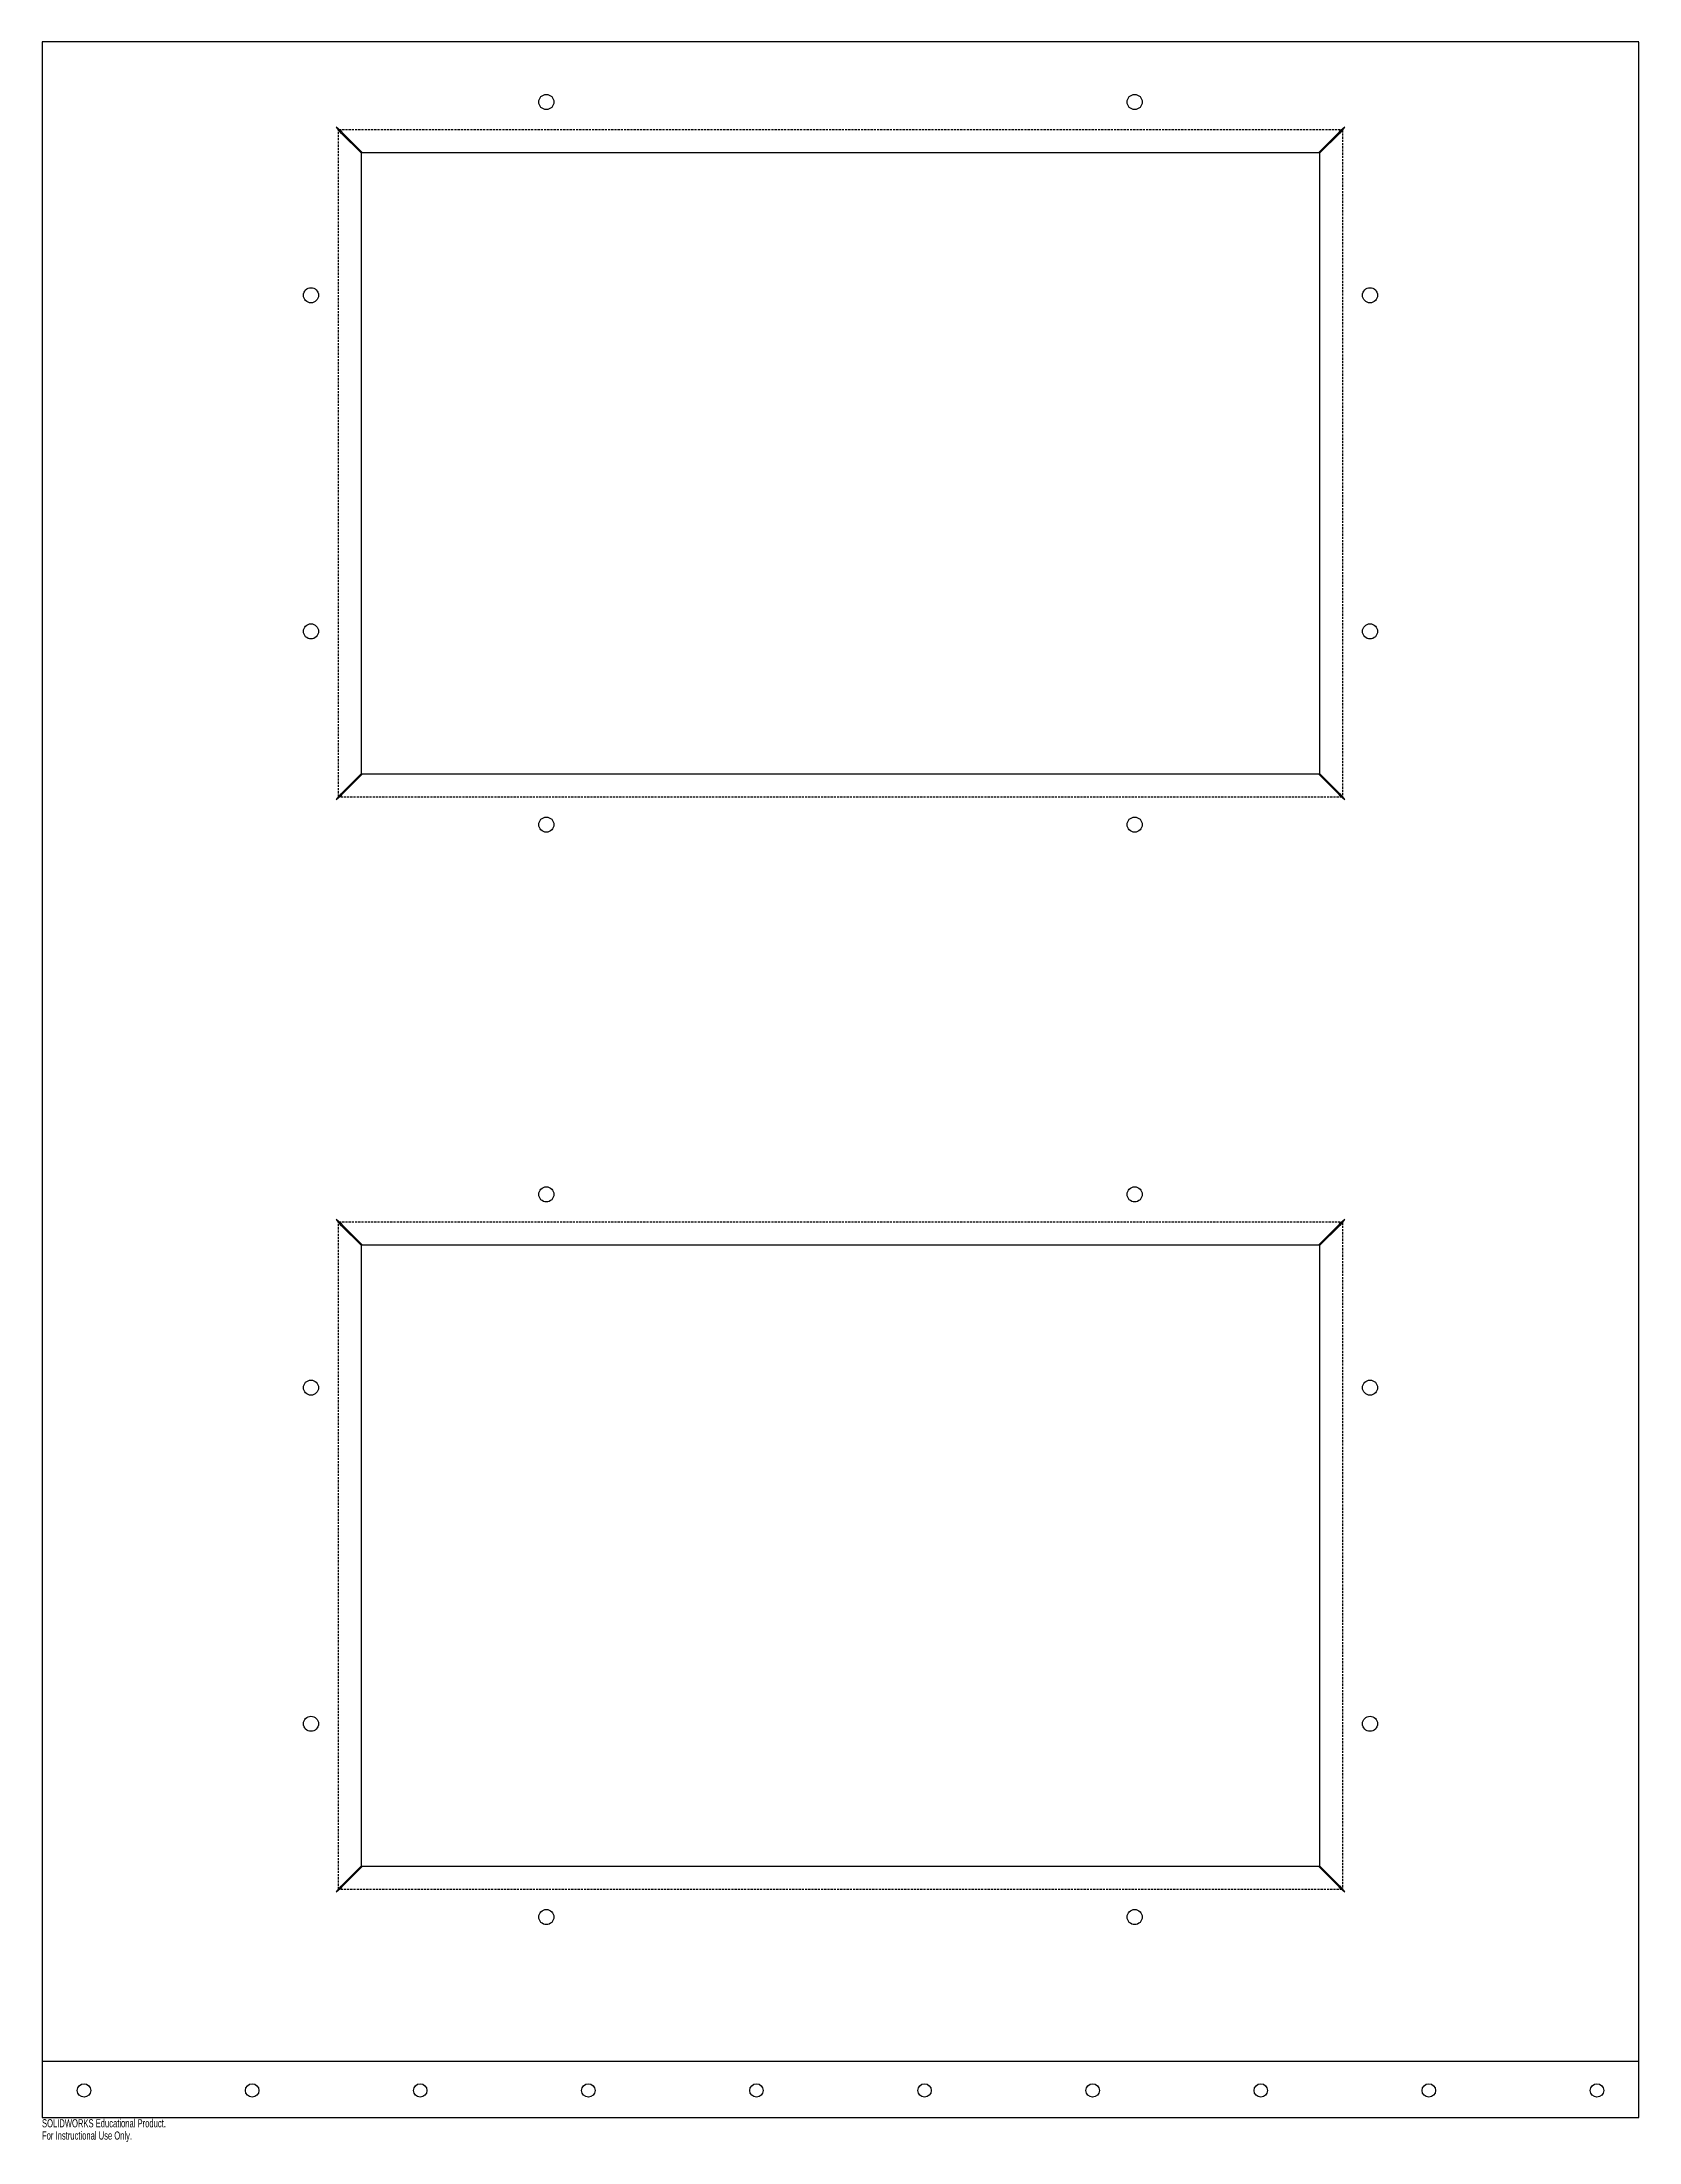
# Model space of a CAD drawing. Header units: millimetres. Extents: x 0 to 950, y -1250 to 0.
import ezdxf

# ---------------------------------------------------------------- set-up
doc = ezdxf.new("R2010")
doc.units = ezdxf.units.MM
doc.linetypes.add('HIDDEN', pattern=[1.905, 1.27, -0.635])
doc.styles.add('SLDTEXTSTYLE0', font='TXT', dxfattribs={"width": 0.7})

msp = doc.modelspace()

# ---------------------------------------------------------------- linework, layer by layer
at = {"color": 7, "linetype": 'Continuous', "lineweight": 25}
for p, q in [((950, 0), (0, 0)), ((0, 0), (0, -1235)), ((950, -1235), (950, 0)), ((178.4, -53.5), (175, -50.7)), ((175, -50.7), (177.7, -54.2)), ((177.7, -54.2), (178, -54.2)), ((190, -66.2), (178, -54.2)), ((178.4, -53.5), (178.4, -53.7)), ((178.4, -53.7), (190.4, -65.7)), ((759.6, -65.7), (771.6, -53.7)), ((772, -54.2), (760, -66.2)), ((775, -50.7), (771.6, -53.5)), ((771.6, -53.5), (771.6, -53.7)), ((772.3, -54.2), (772, -54.2)), ((772.3, -54.2), (775, -50.7)), ((190, -435.3), (190, -66.2)), ((190.4, -65.7), (759.6, -65.7)), ((760, -66.2), (760, -435.3)), ((178, -447.3), (190, -435.3)), ((190.4, -435.7), (178.4, -447.7)), ((759.6, -435.7), (190.4, -435.7)), ((771.6, -447.7), (759.6, -435.7)), ((760, -435.3), (772, -447.3)), ((177.7, -447.3), (175, -450.7)), ((175, -450.7), (178.4, -448)), ((177.7, -447.3), (178, -447.3)), ((178.4, -448), (178.4, -447.7)), ((771.6, -448), (771.6, -447.7)), ((771.6, -448), (775, -450.7)), ((772.3, -447.3), (772, -447.3)), ((775, -450.7), (772.3, -447.3)), ((178.4, -703.5), (175, -700.7)), ((175, -700.7), (177.7, -704.2)), ((177.7, -704.2), (178, -704.2)), ((190, -716.2), (178, -704.2)), ((178.4, -703.5), (178.4, -703.7)), ((178.4, -703.7), (190.4, -715.7)), ((759.6, -715.7), (771.6, -703.7)), ((772, -704.2), (760, -716.2)), ((775, -700.7), (771.6, -703.5)), ((771.6, -703.5), (771.6, -703.7)), ((772.3, -704.2), (772, -704.2)), ((772.3, -704.2), (775, -700.7)), ((190, -1085.3), (190, -716.2)), ((190.4, -715.7), (759.6, -715.7)), ((760, -716.2), (760, -1085.3)), ((178, -1097.3), (190, -1085.3)), ((190.4, -1085.7), (178.4, -1097.7)), ((759.6, -1085.7), (190.4, -1085.7)), ((771.6, -1097.7), (759.6, -1085.7)), ((760, -1085.3), (772, -1097.3)), ((177.7, -1097.3), (175, -1100.7)), ((175, -1100.7), (178.4, -1098)), ((177.7, -1097.3), (178, -1097.3)), ((178.4, -1098), (178.4, -1097.7)), ((771.6, -1098), (771.6, -1097.7)), ((771.6, -1098), (775, -1100.7)), ((772.3, -1097.3), (772, -1097.3)), ((775, -1100.7), (772.3, -1097.3)), ((0, -1235), (950, -1235))]:
    msp.add_line(p, q, dxfattribs=at)
at = {"color": 7, "linetype": 'HIDDEN'}
for p, q in [((176.4, -449), (176.4, -52.5)), ((176.7, -52.1), (773.3, -52.1)), ((773.6, -52.5), (773.6, -449)), ((773.3, -449.4), (176.7, -449.4)), ((176.4, -1099), (176.4, -702.5)), ((176.7, -702.1), (773.3, -702.1)), ((773.6, -702.5), (773.6, -1099)), ((773.3, -1099.4), (176.7, -1099.4))]:
    msp.add_line(p, q, dxfattribs=at)
at = {"color": 7, "linetype": 'Continuous'}
msp.add_line((0, -1201.4), (950, -1201.4), dxfattribs=at)
at = {"color": 7, "linetype": 'Continuous', "lineweight": 25}
for centre, radius in [((300, -35.7), 4.5), ((650, -35.7), 4.5), ((160, -150.7), 4.5), ((790, -150.7), 4.5), ((160, -350.7), 4.5), ((790, -350.7), 4.5), ((300, -465.7), 4.5), ((650, -465.7), 4.5), ((300, -685.7), 4.5), ((650, -685.7), 4.5), ((160, -800.7), 4.5), ((790, -800.7), 4.5), ((160, -1000.7), 4.5), ((790, -1000.7), 4.5), ((300, -1115.7), 4.5), ((650, -1115.7), 4.5), ((25, -1218.9), 4), ((125, -1218.9), 4), ((225, -1218.9), 4), ((325, -1218.9), 4), ((425, -1218.9), 4), ((525, -1218.9), 4), ((625, -1218.9), 4), ((725, -1218.9), 4), ((825, -1218.9), 4), ((925, -1218.9), 4)]:
    msp.add_circle(centre, radius, dxfattribs=at)

# ---------------------------------------------------------------- texts
at = {"color": 7, "linetype": 'Continuous', "char_height": 4.834, "attachment_point": 1, "style": 'SLDTEXTSTYLE0'}
for s, insert in [('SOLIDWORKS Educational Product.', (0, -1236)), ('For Instructional Use Only.', (0, -1243.3))]:
    msp.add_mtext(s, dxfattribs=dict(at, insert=insert))

doc.saveas('drawing.dxf')
